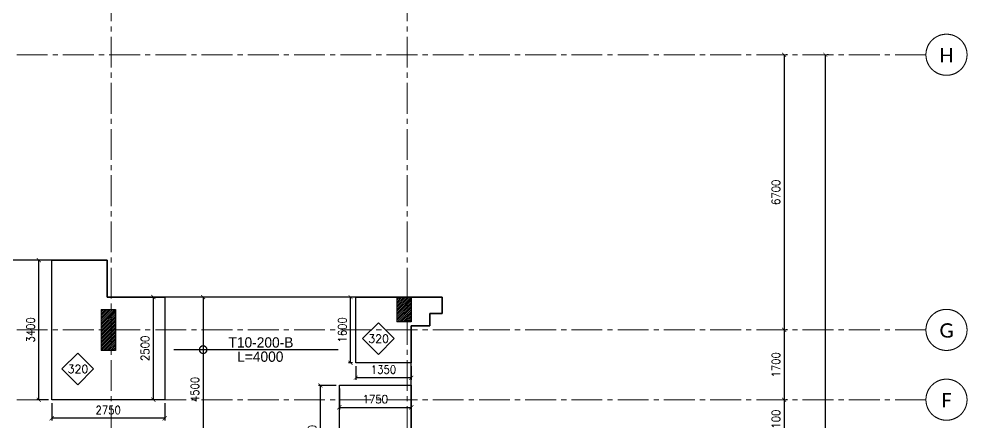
# Model space of a CAD drawing. Header units: millimetres. Extents: x -967280 to 3852, y 2833 to 1955156.
# Drawn here: x -604075 to -581004, y 704893 to 714709 of the extents above; entities that cross this region are included whole.
import ezdxf

# ---------------------------------------------------------------- set-up
doc = ezdxf.new("R2010")
doc.units = ezdxf.units.MM
doc.header["$LTSCALE"] = 1000
doc.header["$PDMODE"] = 35
doc.header["$PDSIZE"] = 25
for name, pattern in [('$0$DASHED2', [0.375, 0.25, -0.125]), ('Columns_Structural070816$0$CENTER2', [1.125, 0.75, -0.125, 0.125, -0.125]), ('HRZN_Line-Ptrn-Sold', [9144001.0, 9144000.0, -1])]:
    doc.linetypes.add(name, pattern=pattern)
for name, color, linetype in [('_N-DIM 3', 7, 'Continuous'), ('B05-FIRST FLOOR PLAN$0$STR_ROOF RFT$0$S-SYMB', 30, 'Continuous'), ('S - col hach', 1, 'Continuous'), ('S -Beams', 2, 'Continuous'), ('S-TEXT', 2, 'Continuous'), ('SLAB', 210, 'Continuous')]:
    doc.layers.add(name, color=color, linetype=linetype)
for name, color, linetype, lineweight in [('A-AX-ATT-100', 7, 'HRZN_Line-Ptrn-Sold', 18), ('S - column', 6, 'Continuous', 60), ('ST-000-AXIS', 9, 'Columns_Structural070816$0$CENTER2', 9), ('ST-203-SLAB-TXT', 7, 'Continuous', 30), ('ST-RFT-BOT', 2, '$0$DASHED2', 30)]:
    doc.layers.add(name, color=color, linetype=linetype, lineweight=lineweight)
doc.styles.add('B05-FIRST FLOOR PLAN$0$T25-100', font='STENCIL.shx', dxfattribs={"height": 250})
doc.styles.add('Calibri_2', font='calibri.ttf', dxfattribs={"height": 300})
doc.styles.add('ROMANC', font='romanc.shx')
doc.styles.add('TUNELNO', font='romans.shx', dxfattribs={"width": 0.9})
doc.dimstyles.new('Copy(2) of DSEC', dxfattribs={"dimtxt": 200, "dimasz": 100, "dimexe": 50, "dimexo": 80, "dimgap": 100, "dimtad": 1, "dimdec": 0, "dimrnd": 5, "dimzin": 0, "dimdsep": 46, "dimtxsty": 'TUNELNO', "dimblk": 'ARCHTICK', "dimcen": 0.09, "dimclrd": 1, "dimclre": 1, "dimclrt": 3, "dimadec": 0, "dimazin": 0, "dimtfac": 0.78125, "dimtdec": 0, "dimtix": 1, "dimtmove": 2, "dimatfit": 3, "dimldrblk": 'ARCHTICK', "dimfxl": 1, "dimtolj": 1, "dimtzin": 0, "dimarcsym": 0})
pattern_1 = [(45, (-254348.726, -1220652.032), (-22.4506403, 22.4506403), [])]

# ---------------------------------------------------------------- blocks, each defined once
blk = doc.blocks.new('str col from 1st to 3rd')
at = {"layer": 'S - col hach'}
h = blk.add_hatch(dxfattribs=at)
h.set_pattern_fill('ANSI31', color=2, scale=10)
h.set_pattern_definition(pattern_1)
h.paths.add_polyline_path([(15600, 6800), (15600, 7400), (15250, 7400), (15250, 6800), (15354, 6800)])
h = blk.add_hatch(dxfattribs=at)
h.set_pattern_fill('ANSI31', color=2, scale=10)
h.set_pattern_definition(pattern_1)
h.paths.add_polyline_path([(8400, 6100), (8400, 7100), (8050, 7100), (8050, 6100)])
at = {"layer": 'S - column', "lineweight": 15}
for points in [[(15250, 6800), (15600, 6800), (15600, 7400), (15250, 7400)], [(8050, 6100), (8400, 6100), (8400, 7100), (8050, 7100)]]:
    blk.add_lwpolyline(points, close=True, dxfattribs=at)
at = {"layer": 'ST-RFT-BOT', "color": 7, "linetype": 'Continuous', "ltscale": 30}
for points in [[(15250, 7400), (15600, 7400), (15600, 6800), (15250, 6800)], [(8050, 7100), (8400, 7100), (8400, 6100), (8050, 6100)]]:
    blk.add_lwpolyline(points, dxfattribs=at)
blk = doc.blocks.new('_ArchTick')
at = {"color": 0, "linetype": 'ByBlock', "const_width": 0.15}
blk.add_lwpolyline([(-0.5, -0.5), (0.5, 0.5)], dxfattribs=at)
blk = doc.blocks.new('*D1272')
at = {"layer": '_N-DIM 3', "color": 1, "linetype": 'Continuous', "lineweight": -2, "ltscale": 30, "transparency": 16777216}
for p, q in [((-603359, 708837), (-603642, 708837)), ((-603592, 705437), (-603592, 708837)), ((-603359, 705437), (-603642, 705437))]:
    blk.add_line(p, q, dxfattribs=at)
at = {"layer": 'Defpoints', "color": 0, "linetype": 'Continuous', "ltscale": 30, "transparency": 16777216}
for p in [(-603592, 708837), (-603279, 708837), (-603279, 705437)]:
    blk.add_point(p, dxfattribs=at)
at = {"layer": '_N-DIM 3', "color": 1, "linetype": 'Continuous', "lineweight": -2, "ltscale": 30, "transparency": 16777216, "xscale": 100, "yscale": 100, "zscale": 100}
for p, rotation in [((-603592, 708837), 90), ((-603592, 705437), 270)]:
    blk.add_blockref('_ArchTick', p, dxfattribs=dict(at, rotation=rotation))
at = {"layer": '_N-DIM 3', "color": 3, "linetype": 'Continuous', "ltscale": 30, "transparency": 16777216, "insert": (-603792, 707137), "char_height": 200, "attachment_point": 5, "rotation": 90, "style": 'TUNELNO'}
blk.add_mtext('\\A1;3400', dxfattribs=at)
blk = doc.blocks.new('*D1273')
at = {"layer": '_N-DIM 3', "color": 1, "linetype": 'Continuous', "lineweight": -2, "ltscale": 30, "transparency": 16777216}
for p, q in [((-603279, 705357), (-603279, 704935)), ((-600529, 705357), (-600529, 704935)), ((-600529, 704985), (-603279, 704985))]:
    blk.add_line(p, q, dxfattribs=at)
at = {"layer": 'Defpoints', "color": 0, "linetype": 'Continuous', "ltscale": 30, "transparency": 16777216}
for p in [(-603279, 705437), (-600529, 705437), (-603279, 704985)]:
    blk.add_point(p, dxfattribs=at)
at = {"layer": '_N-DIM 3', "color": 1, "linetype": 'Continuous', "lineweight": -2, "ltscale": 30, "transparency": 16777216, "xscale": 100, "yscale": 100, "zscale": 100, "rotation": 180}
blk.add_blockref('_ArchTick', (-603279, 704985), dxfattribs=at)
at = {"layer": '_N-DIM 3', "color": 1, "linetype": 'Continuous', "lineweight": -2, "ltscale": 30, "transparency": 16777216, "xscale": 100, "yscale": 100, "zscale": 100}
blk.add_blockref('_ArchTick', (-600529, 704985), dxfattribs=at)
at = {"layer": '_N-DIM 3', "color": 3, "linetype": 'Continuous', "ltscale": 30, "transparency": 16777216, "insert": (-601904, 705185), "char_height": 200, "attachment_point": 5, "style": 'TUNELNO'}
blk.add_mtext('\\A1;2750', dxfattribs=at)
blk = doc.blocks.new('*D1288')
at = {"layer": '_N-DIM 3', "color": 1, "linetype": 'Continuous', "lineweight": -2, "ltscale": 30, "transparency": 16777216}
for p, q in [((-595959, 707937), (-596057, 707937)), ((-596007, 706337), (-596007, 707937)), ((-595959, 706337), (-596057, 706337))]:
    blk.add_line(p, q, dxfattribs=at)
at = {"layer": 'Defpoints', "color": 0, "linetype": 'Continuous', "ltscale": 30, "transparency": 16777216}
for p in [(-596007, 707937), (-595879, 707937), (-595879, 706337)]:
    blk.add_point(p, dxfattribs=at)
at = {"layer": '_N-DIM 3', "color": 1, "linetype": 'Continuous', "lineweight": -2, "ltscale": 30, "transparency": 16777216, "xscale": 100, "yscale": 100, "zscale": 100}
for p, rotation in [((-596007, 707937), 90), ((-596007, 706337), 270)]:
    blk.add_blockref('_ArchTick', p, dxfattribs=dict(at, rotation=rotation))
at = {"layer": '_N-DIM 3', "color": 3, "linetype": 'Continuous', "ltscale": 30, "transparency": 16777216, "insert": (-596207, 707137), "char_height": 200, "attachment_point": 5, "rotation": 90, "style": 'TUNELNO'}
blk.add_mtext('\\A1;1600', dxfattribs=at)
blk = doc.blocks.new('*D1289')
at = {"layer": '_N-DIM 3', "color": 1, "linetype": 'Continuous', "lineweight": -2, "ltscale": 30, "transparency": 16777216}
for p, q in [((-595879, 706257), (-595879, 705921)), ((-594529, 706257), (-594529, 705921)), ((-594529, 705971), (-595879, 705971))]:
    blk.add_line(p, q, dxfattribs=at)
at = {"layer": 'Defpoints', "color": 0, "linetype": 'Continuous', "ltscale": 30, "transparency": 16777216}
for p in [(-595879, 706337), (-594529, 706337), (-595879, 705971)]:
    blk.add_point(p, dxfattribs=at)
at = {"layer": '_N-DIM 3', "color": 1, "linetype": 'Continuous', "lineweight": -2, "ltscale": 30, "transparency": 16777216, "xscale": 100, "yscale": 100, "zscale": 100, "rotation": 180}
blk.add_blockref('_ArchTick', (-595879, 705971), dxfattribs=at)
at = {"layer": '_N-DIM 3', "color": 1, "linetype": 'Continuous', "lineweight": -2, "ltscale": 30, "transparency": 16777216, "xscale": 100, "yscale": 100, "zscale": 100}
blk.add_blockref('_ArchTick', (-594529, 705971), dxfattribs=at)
at = {"layer": '_N-DIM 3', "color": 3, "linetype": 'Continuous', "ltscale": 30, "transparency": 16777216, "insert": (-595204, 706171), "char_height": 200, "attachment_point": 5, "style": 'TUNELNO'}
blk.add_mtext('\\A1;1350', dxfattribs=at)
blk = doc.blocks.new('*D1290')
at = {"layer": '_N-DIM 3', "color": 1, "linetype": 'Continuous', "lineweight": -2, "ltscale": 30, "transparency": 16777216}
for p, q in [((-596359, 705787), (-596789, 705787)), ((-596739, 703237), (-596739, 705787)), ((-596359, 703237), (-596789, 703237))]:
    blk.add_line(p, q, dxfattribs=at)
at = {"layer": 'Defpoints', "color": 0, "linetype": 'Continuous', "ltscale": 30, "transparency": 16777216}
for p in [(-596739, 705787), (-596279, 705787), (-596279, 703237)]:
    blk.add_point(p, dxfattribs=at)
at = {"layer": '_N-DIM 3', "color": 1, "linetype": 'Continuous', "lineweight": -2, "ltscale": 30, "transparency": 16777216, "xscale": 100, "yscale": 100, "zscale": 100}
for p, rotation in [((-596739, 705787), 90), ((-596739, 703237), 270)]:
    blk.add_blockref('_ArchTick', p, dxfattribs=dict(at, rotation=rotation))
at = {"layer": '_N-DIM 3', "color": 3, "linetype": 'Continuous', "ltscale": 30, "transparency": 16777216, "insert": (-596939, 704512), "char_height": 200, "attachment_point": 5, "rotation": 90, "style": 'TUNELNO'}
blk.add_mtext('\\A1;2550', dxfattribs=at)
blk = doc.blocks.new('*D1299')
at = {"layer": '_N-DIM 3', "color": 1, "linetype": 'Continuous', "lineweight": -2, "ltscale": 30, "transparency": 16777216}
for p, q in [((-596279, 705707), (-596279, 705201)), ((-594529, 705707), (-594529, 705201)), ((-596279, 705251), (-594529, 705251))]:
    blk.add_line(p, q, dxfattribs=at)
at = {"layer": 'Defpoints', "color": 0, "linetype": 'Continuous', "ltscale": 30, "transparency": 16777216}
for p in [(-596279, 705787), (-594529, 705787), (-594529, 705251)]:
    blk.add_point(p, dxfattribs=at)
at = {"layer": '_N-DIM 3', "color": 1, "linetype": 'Continuous', "lineweight": -2, "ltscale": 30, "transparency": 16777216, "xscale": 100, "yscale": 100, "zscale": 100, "rotation": 180}
blk.add_blockref('_ArchTick', (-596279, 705251), dxfattribs=at)
at = {"layer": '_N-DIM 3', "color": 1, "linetype": 'Continuous', "lineweight": -2, "ltscale": 30, "transparency": 16777216, "xscale": 100, "yscale": 100, "zscale": 100}
blk.add_blockref('_ArchTick', (-594529, 705251), dxfattribs=at)
at = {"layer": '_N-DIM 3', "color": 3, "linetype": 'Continuous', "ltscale": 30, "transparency": 16777216, "insert": (-595404, 705451), "char_height": 200, "attachment_point": 5, "style": 'TUNELNO'}
blk.add_mtext('\\A1;1750', dxfattribs=at)
blk = doc.blocks.new('*D687')
at = {"layer": '_N-DIM 3', "color": 1, "lineweight": -2, "ltscale": 30, "transparency": 16777216}
for p, q in [((-599400, 707937), (-599643, 707937)), ((-599593, 707937), (-599593, 703435)), ((-599400, 703435), (-599643, 703435))]:
    blk.add_line(p, q, dxfattribs=at)
at = {"layer": 'Defpoints', "color": 0, "ltscale": 30, "transparency": 16777216}
for p in [(-599320, 707937), (-599593, 703435), (-599320, 703435)]:
    blk.add_point(p, dxfattribs=at)
at = {"layer": '_N-DIM 3', "color": 1, "lineweight": -2, "ltscale": 30, "transparency": 16777216, "xscale": 100, "yscale": 100, "zscale": 100}
for p, rotation in [((-599593, 707937), 90), ((-599593, 703435), 270)]:
    blk.add_blockref('_ArchTick', p, dxfattribs=dict(at, rotation=rotation))
at = {"layer": '_N-DIM 3', "color": 3, "ltscale": 30, "transparency": 16777216, "insert": (-599793, 705686), "char_height": 200, "attachment_point": 5, "rotation": 90, "style": 'TUNELNO'}
blk.add_mtext('\\A1;4500', dxfattribs=at)
blk = doc.blocks.new('*D1300')
at = {"layer": '_N-DIM 3', "color": 1, "linetype": 'Continuous', "lineweight": -2, "ltscale": 30, "transparency": 16777216}
for p, q in [((-600609, 707937), (-600856, 707937)), ((-600806, 707937), (-600806, 705437)), ((-600609, 705437), (-600856, 705437))]:
    blk.add_line(p, q, dxfattribs=at)
at = {"layer": 'Defpoints', "color": 0, "linetype": 'Continuous', "ltscale": 30, "transparency": 16777216}
for p in [(-600529, 707937), (-600806, 705437), (-600529, 705437)]:
    blk.add_point(p, dxfattribs=at)
at = {"layer": '_N-DIM 3', "color": 1, "linetype": 'Continuous', "lineweight": -2, "ltscale": 30, "transparency": 16777216, "xscale": 100, "yscale": 100, "zscale": 100}
for p, rotation in [((-600806, 707937), 90), ((-600806, 705437), 270)]:
    blk.add_blockref('_ArchTick', p, dxfattribs=dict(at, rotation=rotation))
at = {"layer": '_N-DIM 3', "color": 3, "linetype": 'Continuous', "ltscale": 30, "transparency": 16777216, "insert": (-601006, 706687), "char_height": 200, "attachment_point": 5, "rotation": 90, "style": 'TUNELNO'}
blk.add_mtext('\\A1;2500', dxfattribs=at)
blk = doc.blocks.new('Grid - HRZN_G-Datm-Grid-Head-1554275-FIRST FLOOR FFL_1_')
at = {"layer": 'A-AX-ATT-100'}
blk.add_circle((0, 0), 5, dxfattribs=at)
blk = doc.blocks.new('*D1497')
at = {"layer": '_N-DIM 3', "color": 1, "linetype": 'Continuous', "lineweight": -2, "ltscale": 30, "transparency": 16777216}
for p, q in [((572272, 737040), (572272, 730340)), ((572352, 737040), (572322, 737040)), ((572352, 730340), (572322, 730340))]:
    blk.add_line(p, q, dxfattribs=at)
at = {"layer": 'Defpoints', "color": 0, "linetype": 'Continuous', "ltscale": 30, "transparency": 16777216}
for p in [(572272, 737040), (572272, 730340), (572272, 730340)]:
    blk.add_point(p, dxfattribs=at)
at = {"layer": '_N-DIM 3', "color": 1, "linetype": 'Continuous', "lineweight": -2, "ltscale": 30, "transparency": 16777216, "xscale": 100, "yscale": 100, "zscale": 100}
for p, rotation in [((572272, 737040), 90), ((572272, 730340), 270)]:
    blk.add_blockref('_ArchTick', p, dxfattribs=dict(at, rotation=rotation))
at = {"layer": '_N-DIM 3', "color": 3, "linetype": 'Continuous', "ltscale": 30, "transparency": 16777216, "insert": (572072, 733690), "char_height": 200, "attachment_point": 5, "rotation": 90, "style": 'TUNELNO'}
blk.add_mtext('\\A1;6700', dxfattribs=at)
blk = doc.blocks.new('*D1498')
at = {"layer": '_N-DIM 3', "color": 1, "linetype": 'Continuous', "lineweight": -2, "ltscale": 30, "transparency": 16777216}
for p, q in [((572272, 730340), (572272, 728640)), ((572352, 730340), (572322, 730340)), ((572352, 728640), (572322, 728640))]:
    blk.add_line(p, q, dxfattribs=at)
at = {"layer": 'Defpoints', "color": 0, "linetype": 'Continuous', "ltscale": 30, "transparency": 16777216}
for p in [(572272, 730340), (572272, 728640), (572272, 728640)]:
    blk.add_point(p, dxfattribs=at)
at = {"layer": '_N-DIM 3', "color": 1, "linetype": 'Continuous', "lineweight": -2, "ltscale": 30, "transparency": 16777216, "xscale": 100, "yscale": 100, "zscale": 100}
for p, rotation in [((572272, 730340), 90), ((572272, 728640), 270)]:
    blk.add_blockref('_ArchTick', p, dxfattribs=dict(at, rotation=rotation))
at = {"layer": '_N-DIM 3', "color": 3, "linetype": 'Continuous', "ltscale": 30, "transparency": 16777216, "insert": (572072, 729490), "char_height": 200, "attachment_point": 5, "rotation": 90, "style": 'TUNELNO'}
blk.add_mtext('\\A1;1700', dxfattribs=at)
blk = doc.blocks.new('*D1499')
at = {"layer": '_N-DIM 3', "color": 1, "linetype": 'Continuous', "lineweight": -2, "ltscale": 30, "transparency": 16777216}
for p, q in [((572272, 728640), (572272, 727540)), ((572352, 728640), (572322, 728640)), ((572352, 727540), (572322, 727540))]:
    blk.add_line(p, q, dxfattribs=at)
at = {"layer": 'Defpoints', "color": 0, "linetype": 'Continuous', "ltscale": 30, "transparency": 16777216}
for p in [(572272, 728640), (572272, 727540), (572272, 727540)]:
    blk.add_point(p, dxfattribs=at)
at = {"layer": '_N-DIM 3', "color": 1, "linetype": 'Continuous', "lineweight": -2, "ltscale": 30, "transparency": 16777216, "xscale": 100, "yscale": 100, "zscale": 100}
for p, rotation in [((572272, 728640), 90), ((572272, 727540), 270)]:
    blk.add_blockref('_ArchTick', p, dxfattribs=dict(at, rotation=rotation))
at = {"layer": '_N-DIM 3', "color": 3, "linetype": 'Continuous', "ltscale": 30, "transparency": 16777216, "insert": (572072, 728090), "char_height": 200, "attachment_point": 5, "rotation": 90, "style": 'TUNELNO'}
blk.add_mtext('\\A1;1100', dxfattribs=at)
blk = doc.blocks.new('*D1504')
at = {"layer": '_N-DIM 3', "color": 1, "linetype": 'Continuous', "lineweight": -2, "ltscale": 30, "transparency": 16777216}
for p, q in [((573272, 737040), (573272, 710440)), ((573352, 737040), (573322, 737040)), ((573352, 710440), (573322, 710440))]:
    blk.add_line(p, q, dxfattribs=at)
at = {"layer": 'Defpoints', "color": 0, "linetype": 'Continuous', "ltscale": 30, "transparency": 16777216}
for p in [(573272, 737040), (573272, 710440), (573272, 710440)]:
    blk.add_point(p, dxfattribs=at)
at = {"layer": '_N-DIM 3', "color": 1, "linetype": 'Continuous', "lineweight": -2, "ltscale": 30, "transparency": 16777216, "xscale": 100, "yscale": 100, "zscale": 100}
for p, rotation in [((573272, 737040), 90), ((573272, 710440), 270)]:
    blk.add_blockref('_ArchTick', p, dxfattribs=dict(at, rotation=rotation))
at = {"layer": '_N-DIM 3', "color": 3, "linetype": 'Continuous', "ltscale": 30, "transparency": 16777216, "insert": (573072, 723740), "char_height": 200, "attachment_point": 5, "rotation": 90, "style": 'TUNELNO'}
blk.add_mtext('\\A1;26600', dxfattribs=at)
blk = doc.blocks.new('AXES-00')
at = {"layer": 'ST-000-AXIS'}
for p, q in [((555898.9, 750979.6), (555898.9, 695813.8)), ((563098.9, 750979.6), (563098.9, 695813.8)), ((575723.2, 737039.7), (505674.3, 737039.7)), ((575723.2, 730339.7), (505674.3, 730339.7)), ((575723.2, 728639.7), (505674.3, 728639.7))]:
    blk.add_line(p, q, dxfattribs=at)
at = {"layer": 'A-AX-ATT-100', "xscale": 100.0000000000001, "yscale": 100.0000000000001, "zscale": 100.0000000000001, "rotation": 90}
for p in [(576223.2, 737039.7), (576223.2, 730339.7), (576223.2, 728639.7)]:
    blk.add_blockref('Grid - HRZN_G-Datm-Grid-Head-1554275-FIRST FLOOR FFL_1_', p, dxfattribs=at)
at = {"layer": 'A-AX-ATT-100', "linetype": 'Continuous', "lineweight": 13, "char_height": 350, "attachment_point": 1, "style": 'Calibri_2'}
for s, insert, width in [('H', (576054.2, 737201), 416.877), ('G', (576054.2, 730501), 416.877), ('F', (576100.7, 728801), 304.641)]:
    blk.add_mtext(s, dxfattribs=dict(at, insert=insert, width=width))
at = {"layer": '_N-DIM 3', "color": 3, "linetype": 'Continuous', "ltscale": 30}
for base, p1, p2, picture, middle in [((572272.5, 730339.7), (572272.5, 737039.7), (572272.5, 730339.7), '*D1497', (572072.5, 733689.7)), ((573272.5, 710439.7), (573272.5, 737039.7), (573272.5, 710439.7), '*D1504', (573072.5, 723739.7)), ((572272.5, 728639.7), (572272.5, 730339.7), (572272.5, 728639.7), '*D1498', (572072.5, 729489.7)), ((572272.5, 727539.7), (572272.5, 728639.7), (572272.5, 727539.7), '*D1499', (572072.5, 728089.7))]:
    dim = blk.add_linear_dim(base=base, p1=p1, p2=p2, angle=90, dimstyle='Copy(2) of DSEC', dxfattribs=at)
    dim.commit()
    dim.dimension.update_dxf_attribs({"geometry": picture, "text_midpoint": middle})

msp = doc.modelspace()

# ---------------------------------------------------------------- linework, layer by layer
at = {"layer": 'B05-FIRST FLOOR PLAN$0$STR_ROOF RFT$0$S-SYMB', "extrusion": (0, 0, -1)}
msp.add_circle((599592.7, 706654.5), 92.8, dxfattribs=at)
at = {"layer": 'S -Beams'}
msp.add_lwpolyline([(-594528.8, 704437.4), (-594528.8, 707237.4), (-594078.8, 707237.4), (-594078.8, 707537.4), (-593778.8, 707537.4), (-593778.8, 707937.4), (-595028.8, 707937.4), (-599828.8, 707937.4), (-601928.7, 707937.4), (-601928.7, 708837.4), (-604328.8, 708837.4)], dxfattribs=at)
at = {"layer": 'S-TEXT', "color": 7, "true_color": 0xffffff}
for points in [[(-595328.8, 706538), (-594941.7, 706925.1), (-595328.8, 707312.3), (-595716, 706925.1)], [(-602644.8, 705799.4), (-602257.6, 706186.6), (-602644.8, 706573.8), (-603031.9, 706186.6)]]:
    msp.add_lwpolyline(points, close=True, dxfattribs=at)
at = {"layer": 'SLAB', "color": 2, "linetype": 'Continuous', "ltscale": 30}
for points in [[(-603278.7, 708837.4), (-601928.7, 708837.4), (-601928.7, 707937.4), (-600528.8, 707937.4), (-600528.8, 705437.4), (-603278.7, 705437.4)], [(-595878.7, 707937.4), (-593778.8, 707937.4), (-593778.8, 707537.4), (-594078.8, 707537.4), (-594078.8, 707237.4), (-594528.8, 707237.4), (-594528.8, 706337.4), (-595878.7, 706337.4)], [(-596278.7, 705787.4), (-594528.7, 705787.4), (-594528.8, 704437.4), (-593928.8, 704437.4), (-593928.8, 704237.4), (-594128.7, 704237.4), (-594128.7, 703237.4), (-596278.7, 703237.4)]]:
    msp.add_lwpolyline(points, close=True, dxfattribs=at)
at = {"layer": 'ST-RFT-BOT', "ltscale": 30}
msp.add_line((-596303.7, 706654.5), (-600303.7, 706654.5), dxfattribs=at)

# ---------------------------------------------------------------- block references
at = {"layer": 'S -Beams'}
msp.add_blockref('AXES-00', (-1157727.6, -23202.4), dxfattribs=at)
at = {"layer": 'ST-RFT-BOT', "color": 3, "linetype": 'Continuous'}
msp.add_blockref('str col from 1st to 3rd', (-610128.7, 700537.4), dxfattribs=at)

# ---------------------------------------------------------------- texts
at = {"layer": 'S-TEXT', "color": 3, "char_height": 196, "attachment_point": 1, "style": 'ROMANC'}
for insert in [(-595575.3, 707021.2), (-602891.2, 706282.6)]:
    msp.add_mtext_dynamic_manual_height_columns('320', width=592857.868, gutter_width=980, heights=[0], dxfattribs=dict(at, insert=insert))
at = {"layer": 'ST-203-SLAB-TXT', "style": 'B05-FIRST FLOOR PLAN$0$T25-100'}
for s, p in [('T10-200-B', (-598976.2, 706707.3)), ('L=4000', (-598764.8, 706360.9))]:
    msp.add_text(s, height=250, dxfattribs=at).set_placement(p)

# ---------------------------------------------------------------- dimensions: what is measured, and where the dimension line sits
at = {"layer": '_N-DIM 3', "color": 3, "linetype": 'Continuous', "ltscale": 30}
for base, p1, p2, picture, middle in [((-603591.9, 708837.4), (-603278.7, 705437.4), (-603278.7, 708837.4), '*D1272', (-603791.9, 707137.4)), ((-600806.4, 705437.4), (-600528.8, 707937.4), (-600528.8, 705437.4), '*D1300', (-601006.4, 706687.4)), ((-596006.9, 707937.4), (-595878.7, 706337.4), (-595878.7, 707937.4), '*D1288', (-596206.9, 707137.4)), ((-596739.3, 705787.4), (-596278.7, 703237.4), (-596278.7, 705787.4), '*D1290', (-596939.3, 704512.4))]:
    dim = msp.add_linear_dim(base=base, p1=p1, p2=p2, angle=90, dimstyle='Copy(2) of DSEC', dxfattribs=at)
    dim.commit()
    dim.dimension.update_dxf_attribs({"geometry": picture, "text_midpoint": middle})
at = {"layer": '_N-DIM 3', "ltscale": 30}
dim = msp.add_linear_dim(base=(-599592.7, 703435), p1=(-599320.5, 707937.4), p2=(-599320.5, 703435), angle=90, dimstyle='Copy(2) of DSEC', dxfattribs=at)
dim.commit()
dim.dimension.update_dxf_attribs({"geometry": '*D687', "text_midpoint": (-599792.7, 705686.2), "dimtype": 160})
at = {"layer": '_N-DIM 3', "color": 3, "linetype": 'Continuous', "ltscale": 30}
for base, p1, p2, picture, middle in [((-595878.7, 705970.7), (-594528.8, 706337.4), (-595878.7, 706337.4), '*D1289', (-595203.7, 706170.7)), ((-594528.7, 705251.2), (-596278.7, 705787.4), (-594528.7, 705787.4), '*D1299', (-595403.7, 705451.2))]:
    dim = msp.add_linear_dim(base=base, p1=p1, p2=p2, dimstyle='Copy(2) of DSEC', dxfattribs=at)
    dim.commit()
    dim.dimension.update_dxf_attribs({"geometry": picture, "text_midpoint": middle})
at = {"layer": '_N-DIM 3', "color": 6, "linetype": 'Continuous', "ltscale": 30}
dim = msp.add_linear_dim(base=(-603278.7, 704985.2), p1=(-600528.8, 705437.4), p2=(-603278.7, 705437.4), dimstyle='Copy(2) of DSEC', dxfattribs=at)
dim.commit()
dim.dimension.update_dxf_attribs({"geometry": '*D1273', "text_midpoint": (-601903.7, 705185.2)})

doc.saveas('drawing.dxf')
